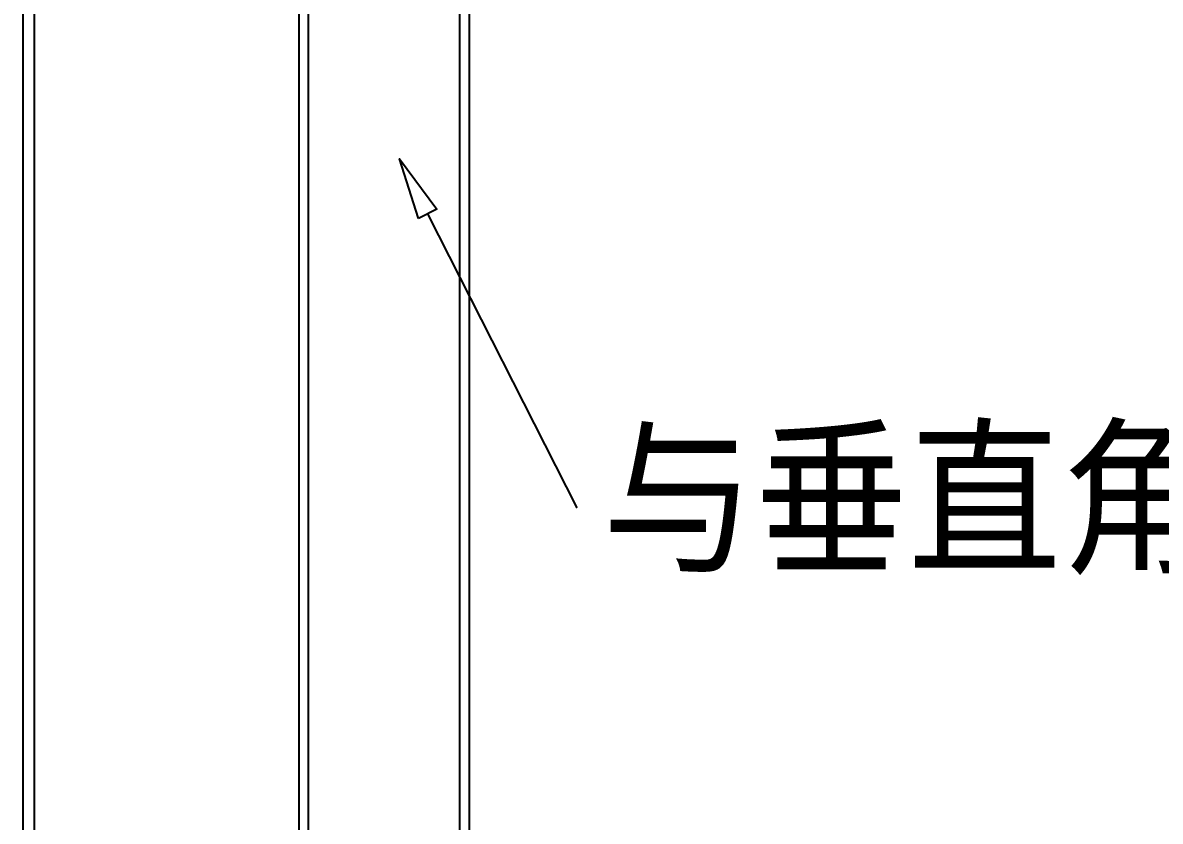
# Model space of a CAD drawing. Extents: x 1060579 to 1383165, y 581819 to 1037910.
# Drawn here: x 1270977 to 1272345, y 848983 to 849944 of the extents above; entities that cross this region are included whole.
import ezdxf

# ---------------------------------------------------------------- set-up
doc = ezdxf.new("R2010")
doc.units = 0
doc.header["$LTSCALE"] = 1000
doc.header["$MEASUREMENT"] = 0
doc.styles.add('_TEL_DIM', font='SIMPLEX', dxfattribs={"width": 0.8, "height": 3.5, "bigfont": 'HZTXT'})

msp = doc.modelspace()

# ---------------------------------------------------------------- linework, layer by layer
at = {"color": 0, "linetype": 'Continuous'}
for p, q in [((1271308.8, 851443.6), (1271308.8, 848577.2)), ((1271513.8, 848577.2), (1271513.8, 851443.6)), ((1271320.2, 848574.1), (1271320.2, 851394.2)), ((1271502.4, 848574.1), (1271502.4, 851394.2))]:
    msp.add_line(p, q, dxfattribs=at)
at = {"color": 7, "linetype": 'Continuous'}
for p, q in [((1270976.6, 850949.6), (1270976.6, 847309.8)), ((1270990.3, 850949.6), (1270990.3, 847309.8))]:
    msp.add_line(p, q, dxfattribs=at)
at = {"color": 4}
msp.add_lwpolyline([(1271452.5, 849708.1), (1271429.8, 849780.1), (1271474.6, 849719.4)], close=True, dxfattribs=at)
at = {"color": 4, "extrusion": (0.891649, 0.452728, 0), "elevation": 1518388}
msp.add_lwpolyline([(182018.4, 0), (181622.7, 0)], dxfattribs=at)
at = {"color": 4, "extrusion": (0, 1, 0), "elevation": 849360.9}
msp.add_lwpolyline([(-1271642.7, 0), (-1271642.8, 0)], dxfattribs=at)

# ---------------------------------------------------------------- texts
at = {"color": 4, "insert": (1271673, 849447.2), "char_height": 150, "width": 2004.75, "attachment_point": 1, "style": '_TEL_DIM'}
msp.add_mtext('\\fￋￎￌﾣﾤ|b0|i0|c134|p2;\\W0.9000000000;\\T1.0000000000;\\o\\l与垂直角度成45°安装', dxfattribs=at)

doc.saveas('drawing.dxf')
